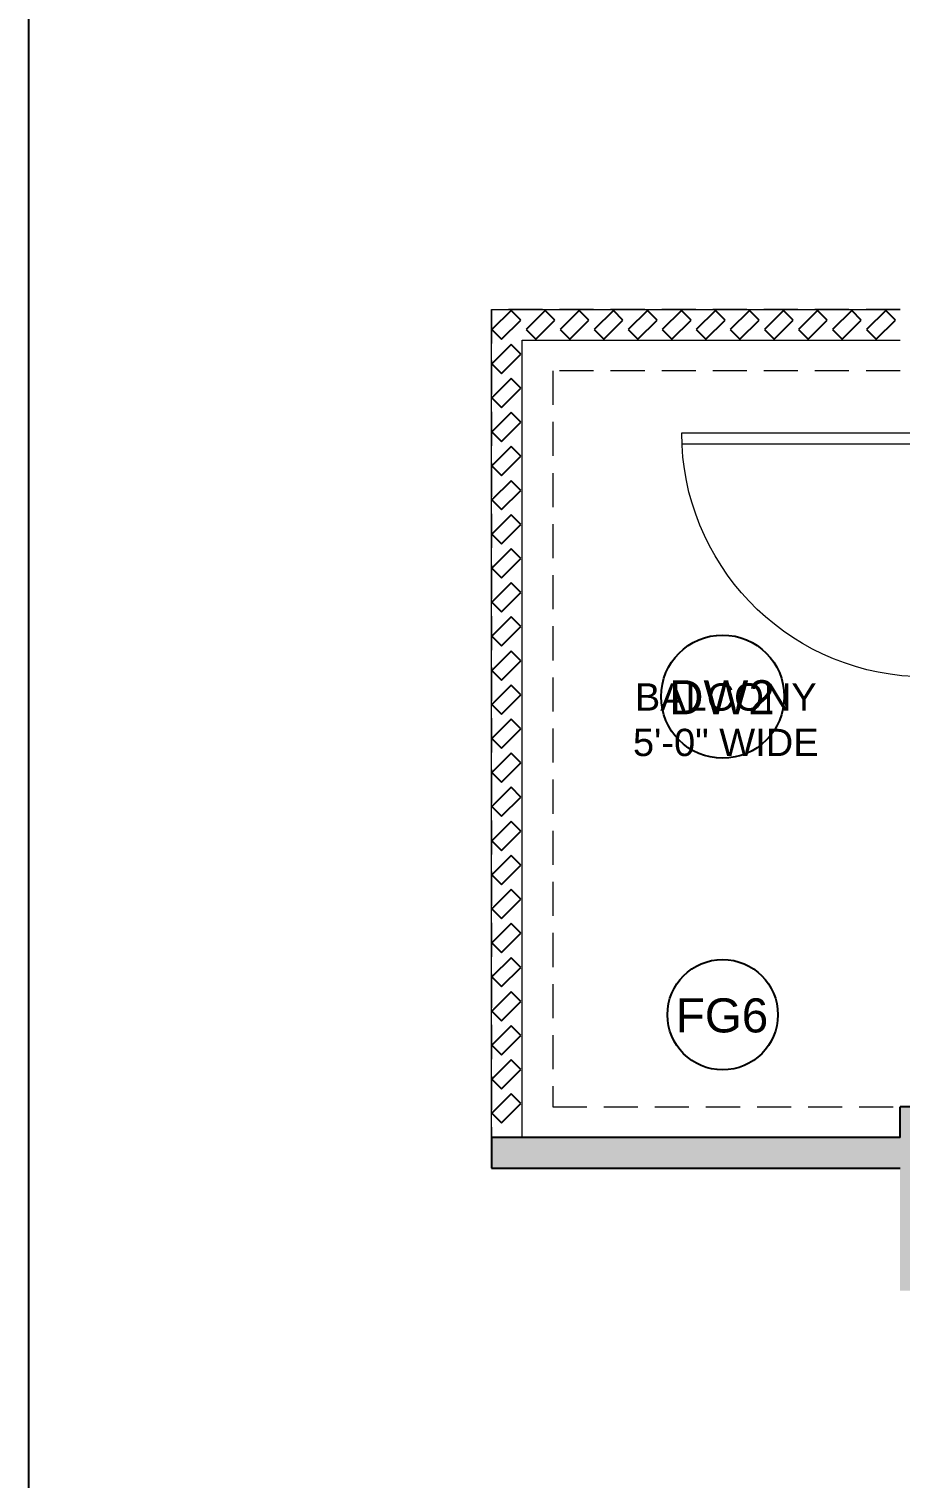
# Model space of a CAD drawing. Header units: inches. Extents: x 211391 to 214260, y -106888 to -102532.
# Drawn here: x 213002 to 213129.9, y -104893.5 to -104680.9 of the extents above; entities that cross this region are included whole.
import ezdxf

# ---------------------------------------------------------------- set-up
doc = ezdxf.new("R2010")
doc.units = ezdxf.units.IN
doc.header["$MEASUREMENT"] = 0
doc.linetypes.add('HIDDEN', pattern=[0.375, 0.25, -0.125])
doc.layers.get('0').update_dxf_attribs({"color": 4})
for name, color, linetype, lineweight in [('DOOR', 2, 'Continuous', 9), ('HATCH', 251, 'Continuous', 13), ('HIDDEN', 8, 'Continuous', 13), ('TEXT', 3, 'Continuous', 9), ('WALL', 5, 'Continuous', 25), ('window', 1, 'Continuous', 18)]:
    doc.layers.add(name, color=color, linetype=linetype, lineweight=lineweight)
doc.styles.add('STYLE1', font='arial.ttf', dxfattribs={"height": 8})

# ---------------------------------------------------------------- blocks, each defined once
blk = doc.blocks.new('*U5')
at = {"layer": 'DOOR'}
for points in [[(1.5, -4.54), (1.5, -3.04), (2, -3.04), (2, -0.04), (0, -0.04), (0, -4.54)], [(34.5, -4.54), (34.5, -3.04), (34, -3.04), (34, -0.04), (36, -0.04), (36, -4.54)]]:
    blk.add_lwpolyline(points, close=True, dxfattribs=at)
blk.add_lwpolyline([(34.5, -4.54, -0.400224), (1.5, -36.04), (1.5, -4.54), (3, -4.54), (3, -36.01)], format="xyb", dxfattribs=at)

msp = doc.modelspace()

# ---------------------------------------------------------------- hatches: boundary and pattern name
at = {"layer": 'HATCH', "ltscale": 15}
h = msp.add_hatch(color=256, dxfattribs=at)
h.dxf.hatch_style = 1
h.paths.add_polyline_path([(213138.89, -104839.04), (213129.89, -104839.04), (213129.89, -104843.54), (213138.89, -104843.54), (213069.89, -104843.54), (213069.89, -104848.04), (213129.89, -104848.04), (213129.89, -104866.04), (213138.89, -104866.04)])

# ---------------------------------------------------------------- linework, layer by layer
at = {"ltscale": 15}
msp.add_lwpolyline([(213001.96, -103568.22), (214259.76, -103568.22), (214259.76, -105030.12), (213001.96, -105030.12)], close=True, dxfattribs=at)
at = {"layer": 'Defpoints'}
for centre, radius in [((213103.84, -104778.86), 9.04), ((213103.84, -104825.54), 8.1)]:
    msp.add_circle(centre, radius, dxfattribs=at)
at = {"layer": 'HIDDEN', "linetype": 'HIDDEN', "ltscale": 20}
for points in [[(213129.89, -104722.04), (213069.89, -104722.04), (213069.89, -104843.54)], [(213129.89, -104731.04), (213078.89, -104731.04), (213078.89, -104839.04), (213129.89, -104839.04)]]:
    msp.add_lwpolyline(points, dxfattribs=at)
at = {"layer": 'WALL'}
for p, q in [((213072.79, -104722.17), (213069.96, -104725)), ((213074.2, -104723.59), (213072.79, -104722.17)), ((213072.79, -104722.17), (213072.79, -104722.17)), ((213077.79, -104722.17), (213074.96, -104725)), ((213079.2, -104723.59), (213077.79, -104722.17)), ((213077.79, -104722.17), (213077.79, -104722.17)), ((213082.79, -104722.17), (213079.96, -104725)), ((213084.2, -104723.59), (213082.79, -104722.17)), ((213082.79, -104722.17), (213082.79, -104722.17)), ((213087.79, -104722.17), (213084.96, -104725)), ((213089.2, -104723.59), (213087.79, -104722.17)), ((213087.79, -104722.17), (213087.79, -104722.17)), ((213092.79, -104722.17), (213089.96, -104725)), ((213094.2, -104723.59), (213092.79, -104722.17)), ((213092.79, -104722.17), (213092.79, -104722.17)), ((213097.79, -104722.17), (213094.96, -104725)), ((213099.2, -104723.59), (213097.79, -104722.17)), ((213097.79, -104722.17), (213097.79, -104722.17)), ((213102.79, -104722.17), (213099.96, -104725)), ((213104.2, -104723.59), (213102.79, -104722.17)), ((213102.79, -104722.17), (213102.79, -104722.17)), ((213107.79, -104722.17), (213104.96, -104725)), ((213109.2, -104723.59), (213107.79, -104722.17)), ((213107.79, -104722.17), (213107.79, -104722.17)), ((213112.79, -104722.17), (213109.96, -104725)), ((213114.2, -104723.59), (213112.79, -104722.17)), ((213112.79, -104722.17), (213112.79, -104722.17)), ((213117.79, -104722.17), (213114.96, -104725)), ((213119.2, -104723.59), (213117.79, -104722.17)), ((213117.79, -104722.17), (213117.79, -104722.17)), ((213122.79, -104722.17), (213119.96, -104725)), ((213124.2, -104723.59), (213122.79, -104722.17)), ((213122.79, -104722.17), (213122.79, -104722.17)), ((213127.79, -104722.17), (213124.96, -104725)), ((213129.2, -104723.59), (213127.79, -104722.17)), ((213127.79, -104722.17), (213127.79, -104722.17)), ((213069.96, -104725), (213071.38, -104726.42)), ((213071.38, -104726.42), (213074.2, -104723.59)), ((213074.96, -104725), (213076.38, -104726.42)), ((213076.38, -104726.42), (213079.2, -104723.59)), ((213079.96, -104725), (213081.38, -104726.42)), ((213081.38, -104726.42), (213084.2, -104723.59)), ((213084.96, -104725), (213086.38, -104726.42)), ((213086.38, -104726.42), (213089.2, -104723.59)), ((213089.96, -104725), (213091.38, -104726.42)), ((213091.38, -104726.42), (213094.2, -104723.59)), ((213094.96, -104725), (213096.38, -104726.42)), ((213096.38, -104726.42), (213099.2, -104723.59)), ((213099.96, -104725), (213101.38, -104726.42)), ((213101.38, -104726.42), (213104.2, -104723.59)), ((213104.96, -104725), (213106.38, -104726.42)), ((213106.38, -104726.42), (213109.2, -104723.59)), ((213109.96, -104725), (213111.38, -104726.42)), ((213111.38, -104726.42), (213114.2, -104723.59)), ((213114.96, -104725), (213116.38, -104726.42)), ((213116.38, -104726.42), (213119.2, -104723.59)), ((213119.96, -104725), (213121.38, -104726.42)), ((213121.38, -104726.42), (213124.2, -104723.59)), ((213124.96, -104725), (213126.38, -104726.42)), ((213126.38, -104726.42), (213129.2, -104723.59)), ((213072.79, -104727.17), (213069.96, -104730)), ((213074.2, -104728.59), (213072.79, -104727.17)), ((213072.79, -104727.17), (213072.79, -104727.17)), ((213071.38, -104731.42), (213074.2, -104728.59)), ((213069.96, -104730), (213071.38, -104731.42)), ((213072.79, -104732.17), (213069.96, -104735)), ((213074.2, -104733.59), (213072.79, -104732.17)), ((213072.79, -104732.17), (213072.79, -104732.17)), ((213069.96, -104735), (213071.38, -104736.42)), ((213071.38, -104736.42), (213074.2, -104733.59)), ((213072.79, -104737.17), (213069.96, -104740)), ((213074.2, -104738.59), (213072.79, -104737.17)), ((213072.79, -104737.17), (213072.79, -104737.17)), ((213071.38, -104741.42), (213074.2, -104738.59)), ((213069.96, -104740), (213071.38, -104741.42)), ((213072.79, -104742.17), (213069.96, -104745)), ((213071.38, -104746.42), (213074.2, -104743.59)), ((213074.2, -104743.59), (213072.79, -104742.17)), ((213072.79, -104742.17), (213072.79, -104742.17)), ((213069.96, -104745), (213071.38, -104746.42)), ((213072.79, -104747.17), (213069.96, -104750)), ((213074.2, -104748.59), (213072.79, -104747.17)), ((213072.79, -104747.17), (213072.79, -104747.17)), ((213069.96, -104750), (213071.38, -104751.42)), ((213071.38, -104751.42), (213074.2, -104748.59)), ((213072.79, -104752.17), (213069.96, -104755)), ((213074.2, -104753.59), (213072.79, -104752.17)), ((213072.79, -104752.17), (213072.79, -104752.17)), ((213071.38, -104756.42), (213074.2, -104753.59)), ((213069.96, -104755), (213071.38, -104756.42)), ((213072.79, -104757.17), (213069.96, -104760)), ((213071.38, -104761.42), (213074.2, -104758.59)), ((213074.2, -104758.59), (213072.79, -104757.17)), ((213072.79, -104757.17), (213072.79, -104757.17)), ((213069.96, -104760), (213071.38, -104761.42)), ((213072.79, -104762.17), (213069.96, -104765)), ((213074.2, -104763.59), (213072.79, -104762.17)), ((213072.79, -104762.17), (213072.79, -104762.17)), ((213069.96, -104765), (213071.38, -104766.42)), ((213071.38, -104766.42), (213074.2, -104763.59)), ((213072.79, -104767.17), (213069.96, -104770)), ((213074.2, -104768.59), (213072.79, -104767.17)), ((213072.79, -104767.17), (213072.79, -104767.17)), ((213071.38, -104771.42), (213074.2, -104768.59)), ((213069.96, -104770), (213071.38, -104771.42)), ((213072.79, -104772.17), (213069.96, -104775)), ((213071.38, -104776.42), (213074.2, -104773.59)), ((213074.2, -104773.59), (213072.79, -104772.17)), ((213072.79, -104772.17), (213072.79, -104772.17)), ((213069.96, -104775), (213071.38, -104776.42)), ((213072.79, -104777.17), (213069.96, -104780)), ((213074.2, -104778.59), (213072.79, -104777.17)), ((213072.79, -104777.17), (213072.79, -104777.17)), ((213069.96, -104780), (213071.38, -104781.42)), ((213071.38, -104781.42), (213074.2, -104778.59)), ((213072.79, -104782.17), (213069.96, -104785)), ((213074.2, -104783.59), (213072.79, -104782.17)), ((213072.79, -104782.17), (213072.79, -104782.17)), ((213071.38, -104786.42), (213074.2, -104783.59)), ((213069.96, -104785), (213071.38, -104786.42)), ((213072.79, -104787.17), (213069.96, -104790)), ((213071.38, -104791.42), (213074.2, -104788.59)), ((213074.2, -104788.59), (213072.79, -104787.17)), ((213072.79, -104787.17), (213072.79, -104787.17)), ((213069.96, -104790), (213071.38, -104791.42)), ((213072.79, -104792.17), (213069.96, -104795)), ((213074.2, -104793.59), (213072.79, -104792.17)), ((213072.79, -104792.17), (213072.79, -104792.17)), ((213069.96, -104795), (213071.38, -104796.42)), ((213071.38, -104796.42), (213074.2, -104793.59)), ((213072.79, -104797.17), (213069.96, -104800)), ((213074.2, -104798.59), (213072.79, -104797.17)), ((213072.79, -104797.17), (213072.79, -104797.17)), ((213071.38, -104801.42), (213074.2, -104798.59)), ((213069.96, -104800), (213071.38, -104801.42)), ((213072.79, -104802.17), (213069.96, -104805)), ((213071.38, -104806.42), (213074.2, -104803.59)), ((213074.2, -104803.59), (213072.79, -104802.17)), ((213072.79, -104802.17), (213072.79, -104802.17)), ((213069.96, -104805), (213071.38, -104806.42)), ((213072.79, -104807.17), (213069.96, -104810)), ((213074.2, -104808.59), (213072.79, -104807.17)), ((213072.79, -104807.17), (213072.79, -104807.17)), ((213069.96, -104810), (213071.38, -104811.42)), ((213071.38, -104811.42), (213074.2, -104808.59)), ((213072.79, -104812.17), (213069.96, -104815)), ((213074.2, -104813.59), (213072.79, -104812.17)), ((213072.79, -104812.17), (213072.79, -104812.17)), ((213071.38, -104816.42), (213074.2, -104813.59)), ((213069.96, -104815), (213071.38, -104816.42)), ((213072.79, -104817.17), (213069.96, -104820)), ((213071.38, -104821.42), (213074.2, -104818.59)), ((213074.2, -104818.59), (213072.79, -104817.17)), ((213072.79, -104817.17), (213072.79, -104817.17)), ((213069.96, -104820), (213071.38, -104821.42)), ((213072.79, -104822.17), (213069.96, -104825)), ((213074.2, -104823.59), (213072.79, -104822.17)), ((213072.79, -104822.17), (213072.79, -104822.17)), ((213069.96, -104825), (213071.38, -104826.42)), ((213071.38, -104826.42), (213074.2, -104823.59)), ((213072.79, -104827.17), (213069.96, -104830)), ((213071.38, -104831.42), (213074.2, -104828.59)), ((213074.2, -104828.59), (213072.79, -104827.17)), ((213072.79, -104827.17), (213072.79, -104827.17)), ((213069.96, -104830), (213071.38, -104831.42)), ((213072.79, -104832.17), (213069.96, -104835)), ((213074.2, -104833.59), (213072.79, -104832.17)), ((213072.79, -104832.17), (213072.79, -104832.17)), ((213069.96, -104835), (213071.38, -104836.42)), ((213071.38, -104836.42), (213074.2, -104833.59)), ((213072.79, -104837.17), (213069.96, -104840)), ((213074.2, -104838.59), (213072.79, -104837.17)), ((213072.79, -104837.17), (213072.79, -104837.17)), ((213071.38, -104841.42), (213074.2, -104838.59)), ((213138.89, -104839.04), (213129.89, -104839.04)), ((213069.96, -104840), (213071.38, -104841.42)), ((213129.89, -104843.54), (213069.89, -104843.54)), ((213069.89, -104843.54), (213069.89, -104848.04)), ((213069.89, -104848.04), (213129.89, -104848.04))]:
    msp.add_line(p, q, dxfattribs=at)
at = {"layer": 'WALL', "ltscale": 20}
msp.add_line((213129.89, -104843.54), (213129.89, -104839.04), dxfattribs=at)
at = {"layer": 'window', "ltscale": 20}
for points in [[(213069.89, -104843.54), (213069.89, -104722.04), (213129.89, -104722.04)], [(213074.39, -104843.54), (213074.39, -104726.54), (213129.89, -104726.54)]]:
    msp.add_lwpolyline(points, dxfattribs=at)

# ---------------------------------------------------------------- block references
at = {"layer": 'DOOR', "ltscale": 5, "xscale": 1.083333333333283, "yscale": 1.083333333333283, "zscale": 1.083333333333283, "rotation": 270.0000000001932}
msp.add_blockref('*U5', (213136.87, -104738.54), dxfattribs=at)

# ---------------------------------------------------------------- texts
at = {"layer": 'Defpoints', "char_height": 5, "attachment_point": 3, "style": 'STYLE1'}
for s, heights, insert in [('\\A1;\\pxqc;DW2', [-5.02], (213107.86, -104776.45)), ('\\A1;\\pxqc;FG6', [-5.17], (213107.86, -104823.14))]:
    msp.add_mtext_dynamic_manual_height_columns(s, width=8.2379, gutter_width=70, heights=heights, dxfattribs=dict(at, insert=insert))
at = {"layer": 'TEXT', "ltscale": 10, "insert": (213155.29, -104776.91), "char_height": 4, "attachment_point": 3, "style": 'STYLE1'}
msp.add_mtext_dynamic_manual_height_columns('\\A1;\\pxqc;BALCONY\\P5\'-0" WIDE', width=101.9942, gutter_width=35, heights=[-10.82], dxfattribs=at)

doc.saveas('drawing.dxf')
